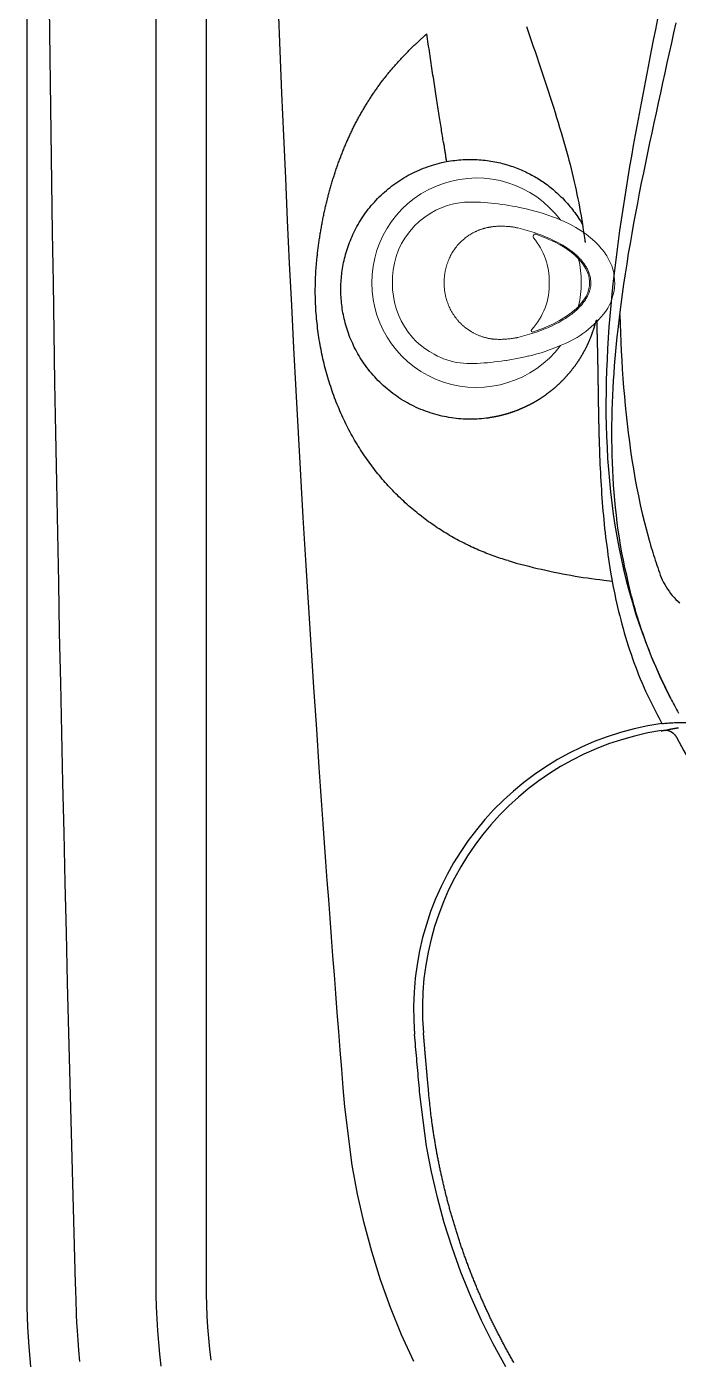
# Model space of a CAD drawing. Extents: x 403 to 503, y 484 to 637.
# Drawn here: x 403.02 to 412.74, y 511.57 to 531.45 of the extents above; entities that cross this region are included whole.
import ezdxf

# ---------------------------------------------------------------- set-up
doc = ezdxf.new("R2010")
doc.units = 0
doc.header["$MEASUREMENT"] = 0
doc.layers.add('1', color=4, linetype='Continuous')
doc.layers.add('SPA', color=2, linetype='Continuous')

# ---------------------------------------------------------------- blocks, each defined once
blk = doc.blocks.new('ONOFVALVE')
at = {"layer": '1', "linetype": 'Continuous', "lineweight": 15}
for p, q in [((0.847, 0.67), (0.848, 0.669)), ((0.848, 0.669), (0.849, 0.669)), ((0.85, 0.669), (0.85, 0.668)), ((0.886, 0.722), (0.96, 0.695)), ((1.648, 0.711), (1.657, 0.704)), ((0.821, -0.727), (0.82, -0.726))]:
    blk.add_line(p, q, dxfattribs=at)
at = {"layer": '1', "linetype": 'Continuous', "lineweight": 15, "flags": 128}
for points in [[(-0.574, 1.095), (-0.607, 1.08), (-0.69, 1.034), (-0.772, 0.98), (-0.85, 0.917), (-0.926, 0.846), (-0.997, 0.766), (-1.061, 0.679), (-1.117, 0.587), (-1.163, 0.49), (-1.199, 0.391), (-1.225, 0.291), (-1.243, 0.191), (-1.253, 0.092), (-1.255, -0.006), (-1.251, -0.104), (-1.24, -0.199), (-1.223, -0.293), (-1.198, -0.386), (-1.165, -0.478), (-1.125, -0.568), (-1.076, -0.655), (-1.019, -0.739), (-0.955, -0.817), (-0.898, -0.876), (-0.837, -0.931), (-0.771, -0.982), (-0.702, -1.028), (-0.633, -1.068), (-0.581, -1.094), (-0.534, -1.116), (-0.492, -1.133), (-0.457, -1.146), (-0.441, -1.151)], [(1.941, 0.402), (1.929, 0.421), (1.912, 0.444), (1.896, 0.466), (1.88, 0.488), (1.86, 0.512), (1.817, 0.561), (1.764, 0.614), (1.7, 0.671), (1.635, 0.722), (1.562, 0.772), (1.48, 0.823), (1.391, 0.872), (1.305, 0.913), (1.245, 0.94)], [(1.15, 0.614), (1.246, 0.564), (1.319, 0.52), (1.39, 0.471), (1.458, 0.417), (1.522, 0.356), (1.581, 0.287), (1.607, 0.248), (1.631, 0.208), (1.661, 0.14), (1.672, 0.103), (1.68, 0.065), (1.685, 0.028), (1.686, -0.01), (1.683, -0.049), (1.676, -0.088), (1.657, -0.15), (1.628, -0.211), (1.599, -0.257), (1.566, -0.302), (1.529, -0.344), (1.489, -0.384), (1.412, -0.45), (1.328, -0.51), (1.239, -0.565), (1.147, -0.614), (0.999, -0.679), (0.847, -0.735)], [(0.435, -1.16), (0.44, -1.159), (0.448, -1.158)]]:
    blk.add_lwpolyline(points, dxfattribs=at)
at = {"layer": '1', "linetype": 'Continuous', "lineweight": 15}
for centre, radius, start, end in [((0, 0), 1.562, 36.8713, 323.1599), ((-0.084, 0.049), 1.155, 88.0839, 115.1425), ((-0.157, -2.735), 3.94, 76.0483, 88.3783), ((0.115, -1.721), 2.891, 66.9899, 76.4226), ((0.875, 0.691), 0.0334, 147.8478, 220.5631), ((0.093, 0.027), 0.992, 358.4174, 40.2627), ((0.874, 0.705), 0.0194, 65.2267, 118.6098), ((0.212, -1.321), 2.15, 64.1414, 69.6542), ((1.321, -0.001), 0.739, 324.9333, 32.9976), ((0, 0), 1.562, 347.0407, 13.2076), ((0.093, -0.026), 0.992, 317.4084, 1.5262), ((0.72, 0.468), 1.502, 291.0808, 323.4555), ((0.839, -0.714), 0.0224, 137.1255, 213.1255), ((0.839, -0.714), 0.0223, 214.4017, 291.8799), ((0.126, 1.676), 2.845, 283.2156, 293.5072), ((-0.089, -0.066), 1.141, 252.0222, 272.2865), ((-0.192, 2.921), 4.129, 272.061, 283.5577)]:
    blk.add_arc(centre, radius, start, end, dxfattribs=at)
at = {"layer": '1', "color": 3, "linetype": 'Continuous', "lineweight": 15}
for points, knots in [([(-0.04, 0.75), (-0.034, 0.753), (-0.023, 0.758), (-0.007, 0.766), (0.009, 0.773), (0.025, 0.78), (0.041, 0.787), (0.057, 0.793), (0.073, 0.798), (0.089, 0.803), (0.104, 0.808), (0.119, 0.812), (0.134, 0.816), (0.149, 0.82), (0.164, 0.823), (0.178, 0.826), (0.192, 0.829), (0.206, 0.831), (0.22, 0.833), (0.233, 0.835), (0.242, 0.836), (0.247, 0.837)], [0, 0, 0, 0, 0.060838, 0.120748, 0.17973, 0.237787, 0.294924, 0.351144, 0.40645, 0.460847, 0.514335, 0.566918, 0.618598, 0.669377, 0.71926, 0.768251, 0.816356, 0.86358, 0.909927, 0.9554, 1, 1, 1, 1]), ([(0.27, 0.839), (0.266, 0.839), (0.259, 0.838), (0.251, 0.837), (0.247, 0.837)], [0, 0, 0, 0, 0.490801, 1, 1, 1, 1]), ([(0.27, 0.839), (0.277, 0.84), (0.292, 0.841), (0.314, 0.842), (0.336, 0.842), (0.358, 0.843), (0.373, 0.843), (0.381, 0.842)], [0, 0, 0, 0, 0.194882, 0.39232, 0.592299, 0.794848, 1, 1, 1, 1]), ([(0.463, 0.839), (0.469, 0.839), (0.482, 0.838), (0.501, 0.836), (0.52, 0.834), (0.539, 0.832), (0.558, 0.829), (0.576, 0.825), (0.595, 0.821), (0.607, 0.818), (0.614, 0.817)], [0, 0, 0, 0, 0.122937, 0.247237, 0.372919, 0.500004, 0.624342, 0.750003, 0.87394, 1, 1, 1, 1]), ([(0.614, 0.817), (0.66, 0.805), (0.754, 0.781), (0.892, 0.737), (1.028, 0.687), (1.16, 0.628), (1.272, 0.568), (1.364, 0.51), (1.437, 0.456), (1.506, 0.397), (1.562, 0.338), (1.605, 0.282), (1.638, 0.231), (1.662, 0.186), (1.672, 0.158), (1.676, 0.149)], [0, 0, 0, 0, 0.111488, 0.222994, 0.334595, 0.446268, 0.557853, 0.627601, 0.697347, 0.767073, 0.836865, 0.883532, 0.930205, 0.976788, 1, 1, 1, 1]), ([(-0.483, 0), (-0.483, 0.006), (-0.483, 0.019), (-0.483, 0.038), (-0.482, 0.058), (-0.48, 0.077), (-0.478, 0.097), (-0.476, 0.116), (-0.473, 0.136), (-0.47, 0.156), (-0.466, 0.175), (-0.462, 0.195), (-0.458, 0.215), (-0.452, 0.235), (-0.447, 0.254), (-0.441, 0.274), (-0.434, 0.293), (-0.427, 0.313), (-0.42, 0.332), (-0.404, 0.369), (-0.378, 0.423), (-0.336, 0.49), (-0.288, 0.554), (-0.243, 0.602), (-0.207, 0.636), (-0.181, 0.657), (-0.155, 0.678), (-0.127, 0.698), (-0.099, 0.717), (-0.07, 0.734), (-0.05, 0.745), (-0.04, 0.75)], [0, 0, 0, 0, 0.020788, 0.041709, 0.062735, 0.08387, 0.105115, 0.126475, 0.147951, 0.169547, 0.191267, 0.213112, 0.235088, 0.257189, 0.279403, 0.301724, 0.324155, 0.3467, 0.369355, 0.392115, 0.476794, 0.562988, 0.650693, 0.739765, 0.776435, 0.81327, 0.850281, 0.887463, 0.924808, 0.962319, 1, 1, 1, 1]), ([(1.676, 0.149), (1.677, 0.144), (1.685, 0.125), (1.694, 0.091), (1.702, 0.046), (1.704, 0.001), (1.703, -0.044), (1.697, -0.072), (1.695, -0.086)], [0, 0, 0, 0, 0.063696, 0.253932, 0.444182, 0.634555, 0.82495, 1, 1, 1, 1]), ([(-0.041, -0.752), (-0.046, -0.749), (-0.057, -0.743), (-0.073, -0.734), (-0.089, -0.725), (-0.104, -0.715), (-0.12, -0.705), (-0.135, -0.694), (-0.149, -0.684), (-0.164, -0.673), (-0.178, -0.661), (-0.192, -0.65), (-0.205, -0.638), (-0.219, -0.626), (-0.232, -0.613), (-0.244, -0.601), (-0.257, -0.588), (-0.269, -0.575), (-0.28, -0.561), (-0.306, -0.531), (-0.342, -0.482), (-0.383, -0.412), (-0.417, -0.341), (-0.439, -0.281), (-0.453, -0.234), (-0.461, -0.2), (-0.468, -0.167), (-0.474, -0.133), (-0.478, -0.1), (-0.481, -0.066), (-0.483, -0.033), (-0.483, -0.011), (-0.483, 0)], [0, 0, 0, 0, 0.0203118, 0.0405724, 0.0607804, 0.0809352, 0.101037, 0.1210859, 0.1410818, 0.1610232, 0.1809061, 0.2007284, 0.2204929, 0.2402023, 0.2598568, 0.2794559, 0.2989973, 0.3184776, 0.3378936, 0.3572418, 0.4472598, 0.5358195, 0.6224024, 0.7054486, 0.7434705, 0.7811546, 0.8184656, 0.8554169, 0.8920293, 0.9283226, 0.9643149, 1, 1, 1, 1]), ([(1.695, -0.086), (1.695, -0.087), (1.692, -0.103), (1.683, -0.133), (1.665, -0.181), (1.639, -0.23), (1.606, -0.281), (1.562, -0.336), (1.506, -0.394), (1.438, -0.454), (1.365, -0.507), (1.273, -0.566), (1.161, -0.627), (1.029, -0.686), (0.893, -0.737), (0.755, -0.781), (0.662, -0.804), (0.615, -0.816)], [0, 0, 0, 0, 0.002663, 0.035892, 0.069138, 0.113491, 0.157856, 0.202189, 0.268653, 0.335156, 0.401669, 0.46816, 0.574544, 0.681013, 0.78741, 0.893709, 1, 1, 1, 1]), ([(0.248, -0.841), (0.242, -0.84), (0.231, -0.839), (0.214, -0.837), (0.197, -0.834), (0.179, -0.831), (0.161, -0.827), (0.142, -0.822), (0.123, -0.817), (0.104, -0.812), (0.084, -0.805), (0.064, -0.798), (0.043, -0.791), (0.023, -0.782), (0.001, -0.773), (-0.02, -0.763), (-0.034, -0.756), (-0.041, -0.752)], [0, 0, 0, 0, 0.054458, 0.110633, 0.168532, 0.228159, 0.289523, 0.352633, 0.417497, 0.484121, 0.552507, 0.622655, 0.694569, 0.768255, 0.843718, 0.920966, 1, 1, 1, 1]), ([(0.248, -0.841), (0.251, -0.841), (0.259, -0.842), (0.266, -0.843), (0.269, -0.843)], [0, 0, 0, 0, 0.503294, 1, 1, 1, 1]), ([(0.416, -0.843), (0.408, -0.843), (0.393, -0.844), (0.369, -0.845), (0.345, -0.845), (0.32, -0.845), (0.295, -0.844), (0.278, -0.843), (0.269, -0.843)], [0, 0, 0, 0, 0.158233, 0.319793, 0.484716, 0.653041, 0.824805, 1, 1, 1, 1]), ([(0.615, -0.816), (0.61, -0.817), (0.599, -0.82), (0.583, -0.823), (0.567, -0.826), (0.545, -0.83), (0.517, -0.834), (0.495, -0.836), (0.485, -0.837)], [0, 0, 0, 0, 0.1259331, 0.2499924, 0.3755406, 0.5000028, 0.7522961, 1, 1, 1, 1])]:
    blk.add_open_spline(points, degree=3, knots=knots, dxfattribs=at)
for points in [[(0.463, 0.839), (0.436, 0.841), (0.408, 0.842), (0.381, 0.842)], [(0.416, -0.843), (0.439, -0.841), (0.462, -0.839), (0.485, -0.837)]]:
    blk.add_open_spline(points, degree=3, dxfattribs=at)
at = {"layer": '1', "linetype": 'Continuous', "lineweight": 15}
for points, knots in [([(0.865, 0.722), (0.855, 0.717), (0.851, 0.714), (0.849, 0.711), (0.847, 0.708)], [0, 0, 0, 0, 0.4792353, 1, 1, 1, 1]), ([(0.85, 0.668), (0.85, 0.668), (0.85, 0.668), (0.85, 0.668), (0.849, 0.668), (0.849, 0.668)], [0, 0, 0, 0, 0.562427, 0.865191, 1, 1, 1, 1])]:
    blk.add_open_spline(points, degree=3, knots=knots, dxfattribs=at)
blk.add_open_spline([(0.886, 0.722), (0.882, 0.723)], degree=1, dxfattribs=at)
blk = doc.blocks.new('L548')
at = {"layer": '1', "color": 3, "linetype": 'Continuous'}
for points in [[(-7.212, 7.438), (-7.211, 7.438, -0.007413), (-7.211, 7.439, -0.007653), (-7.21, 7.44, -0.007623), (-7.209, 7.44, -0.007283), (-7.208, 7.441, -0.007049), (-7.207, 7.441, -0.006837), (-7.207, 7.442, -0.006638), (-7.206, 7.443, -0.006382), (-7.205, 7.443, -0.006166), (-7.204, 7.443, -0.005917), (-7.203, 7.444, -0.005704), (-7.202, 7.444, -0.005454), (-7.201, 7.445, -0.005242), (-7.201, 7.445, -0.004997), (-7.2, 7.445, -0.00479), (-7.199, 7.446, -0.004551), (-7.198, 7.446, -0.00435), (-7.197, 7.446, -0.004118), (-7.196, 7.447, -0.003923), (-7.195, 7.447, -0.003696), (-7.194, 7.447, -0.003506), (-7.193, 7.447, -0.003284), (-7.193, 7.448, -0.003098), (-7.192, 7.448, -0.002879), (-7.191, 7.448, -0.002694), (-7.19, 7.448, -0.002475), (-7.189, 7.448, -0.002289), (-7.188, 7.449, -0.002067), (-7.188, 7.449, -0.001875), (-7.187, 7.449, -0.001645), (-7.186, 7.449, -0.001442), (-7.185, 7.449, -0.001194), (-7.184, 7.449, -0.000976), (-7.184, 7.449, -0.000721), (-7.183, 7.45, -0.000457), (-7.182, 7.45, -0.000092), (-7.181, 7.45, -0.000196), (-7.181, 7.45, -0.000803), (-7.18, 7.45, -0.00137), (-7.179, 7.45, -0.002093), (-7.179, 7.45, -0.002713), (-7.178, 7.45, -0.003385), (-7.177, 7.45, -0.004003), (-7.176, 7.451, -0.004749), (-7.176, 7.451, -0.00539), (-7.175, 7.451, -0.006099), (-7.174, 7.451, -0.006922), (-7.173, 7.451, -0.008034), (-7.173, 7.451, -0.008498), (-7.172, 7.451, -0.008532), (-7.171, 7.45, -0.010687), (-7.17, 7.45, -0.014682), (-7.17, 7.45, -0.011347), (-7.169, 7.45, -0.002434), (-7.168, 7.45, -0.018949), (-7.168, 7.45, -0.036774), (-7.167, 7.449, -0.017904), (-7.165, 7.448, -0.00912)], [(-7.165, 7.448), (-7.16, 7.449, -0.001086), (-7.155, 7.451, -0.001095), (-7.15, 7.452, -0.001086), (-7.145, 7.453, -0.001057), (-7.14, 7.454, -0.001035), (-7.135, 7.456, -0.001016), (-7.13, 7.457, -0.000997), (-7.125, 7.458, -0.000975), (-7.12, 7.459, -0.000955), (-7.115, 7.46, -0.000934), (-7.11, 7.461, -0.000915), (-7.105, 7.463, -0.000893), (-7.1, 7.464, -0.000874), (-7.095, 7.465, -0.000852), (-7.09, 7.466, -0.000832), (-7.084, 7.467, -0.000811), (-7.079, 7.468, -0.000791), (-7.074, 7.469, -0.00077), (-7.069, 7.47, -0.00075), (-7.064, 7.471, -0.000729), (-7.059, 7.472, -0.00071), (-7.054, 7.473, -0.000688), (-7.049, 7.474, -0.000669), (-7.044, 7.474, -0.000648), (-7.038, 7.475, -0.000628), (-7.033, 7.476, -0.000603), (-7.028, 7.477, -0.000588), (-7.023, 7.478, -0.000576), (-7.018, 7.479, -0.000543), (-7.013, 7.48, -0.000494), (-7.008, 7.48, -0.000517), (-7.002, 7.481, -0.000574), (-6.997, 7.482, -0.000434), (-6.992, 7.483, -0.000182), (-6.987, 7.484, -0.000548), (-6.982, 7.484, -0.000855), (-6.973, 7.486, -0.000412), (-6.961, 7.488, -0.000223)], [(-7.165, 7.448), (-7.164, 7.449, -0.006866), (-7.162, 7.449, -0.006821), (-7.161, 7.45, -0.006728), (-7.159, 7.45, -0.006596), (-7.157, 7.45, -0.006472), (-7.156, 7.451, -0.006353), (-7.154, 7.451, -0.00623), (-7.152, 7.451, -0.006104), (-7.151, 7.451, -0.005977), (-7.149, 7.452, -0.005851), (-7.147, 7.452, -0.005725), (-7.145, 7.452, -0.0056), (-7.144, 7.452, -0.005475), (-7.142, 7.452, -0.005353), (-7.14, 7.452, -0.005231), (-7.138, 7.452, -0.005113), (-7.136, 7.452, -0.004995), (-7.134, 7.452, -0.004882), (-7.133, 7.451, -0.004769), (-7.131, 7.451, -0.004661), (-7.129, 7.451, -0.004554), (-7.127, 7.451, -0.004451), (-7.125, 7.45, -0.00435), (-7.123, 7.45, -0.004253), (-7.121, 7.449, -0.004157), (-7.119, 7.449, -0.004066), (-7.117, 7.449, -0.003976), (-7.115, 7.448, -0.003891), (-7.113, 7.448, -0.003807), (-7.111, 7.447, -0.003729), (-7.109, 7.446, -0.003649), (-7.107, 7.446, -0.003574), (-7.105, 7.445, -0.003503), (-7.103, 7.444, -0.003436), (-7.101, 7.443, -0.003363), (-7.099, 7.443, -0.003313), (-7.097, 7.442, -0.003283), (-7.094, 7.441, -0.003265), (-7.092, 7.44, -0.003247), (-7.09, 7.439, -0.003221), (-7.088, 7.438, -0.003197), (-7.086, 7.437, -0.003177), (-7.084, 7.436, -0.003156), (-7.082, 7.435, -0.003136), (-7.08, 7.434, -0.003115), (-7.078, 7.433, -0.003096), (-7.076, 7.432, -0.003076), (-7.074, 7.431, -0.003058), (-7.072, 7.43, -0.003039), (-7.07, 7.428, -0.003022), (-7.068, 7.427, -0.003004), (-7.066, 7.426, -0.002989), (-7.064, 7.425, -0.002971), (-7.062, 7.423, -0.002955), (-7.06, 7.422, -0.002937), (-7.058, 7.421, -0.002914), (-7.056, 7.419, -0.002891), (-7.054, 7.418, -0.002871), (-7.052, 7.416, -0.00285), (-7.05, 7.415, -0.00283), (-7.049, 7.413, -0.00281), (-7.047, 7.412, -0.002791), (-7.045, 7.41, -0.002773), (-7.043, 7.409, -0.002754), (-7.041, 7.407, -0.002737), (-7.039, 7.405, -0.002719), (-7.037, 7.404, -0.002703), (-7.036, 7.402, -0.002687), (-7.034, 7.4, -0.002671), (-7.032, 7.399, -0.002656), (-7.03, 7.397, -0.002641), (-7.029, 7.395, -0.002627), (-7.027, 7.393, -0.002613), (-7.025, 7.391, -0.002599), (-7.023, 7.39, -0.002586), (-7.022, 7.388, -0.002574), (-7.02, 7.386, -0.002562), (-7.018, 7.384, -0.002552), (-7.017, 7.382, -0.002536), (-7.015, 7.38, -0.002518), (-7.014, 7.378, -0.002502), (-7.012, 7.376, -0.002481), (-7.01, 7.374, -0.002465), (-7.009, 7.372, -0.002451), (-7.007, 7.37, -0.00243), (-7.006, 7.368, -0.002399), (-7.004, 7.366, -0.002403), (-7.003, 7.364, -0.002435), (-7.001, 7.362, -0.002353), (-7, 7.36, -0.002187), (-6.999, 7.358, -0.002395), (-6.997, 7.355, -0.002831), (-6.996, 7.353, -0.002144), (-6.994, 7.351, -0.00075), (-6.993, 7.349, -0.00299), (-6.992, 7.347, -0.005098), (-6.989, 7.343, -0.002485), (-6.987, 7.338, -0.001317)], [(-10.685, 2.043), (-10.687, 2.065, -0.000018), (-10.689, 2.088, -0.000018), (-10.691, 2.11, -0.000018), (-10.693, 2.132, -0.000018), (-10.695, 2.154, -0.000018), (-10.697, 2.177, -0.000018), (-10.699, 2.199, -0.000018), (-10.701, 2.221, -0.000018), (-10.703, 2.244, -0.000018), (-10.705, 2.266, -0.000018), (-10.707, 2.288, -0.000018), (-10.709, 2.31, -0.000018), (-10.711, 2.333, -0.000018), (-10.713, 2.355, -0.000018), (-10.715, 2.377, -0.000018), (-10.717, 2.4, -0.000018), (-10.719, 2.422, -0.000018), (-10.721, 2.444, -0.000018), (-10.723, 2.467, -0.000018), (-10.725, 2.489, -0.000018), (-10.727, 2.511, -0.000018), (-10.729, 2.533, -0.000018), (-10.731, 2.556, -0.000018), (-10.733, 2.578, -0.000018), (-10.735, 2.6, -0.000018), (-10.737, 2.623, -0.000017), (-10.739, 2.645, -0.000018), (-10.741, 2.667, -0.000018), (-10.743, 2.69, -0.000017), (-10.744, 2.712, -0.000016), (-10.746, 2.734, -0.000018), (-10.748, 2.756, -0.000021), (-10.75, 2.779, -0.000016), (-10.752, 2.801, -0.000006), (-10.754, 2.82, -0.000023), (-10.756, 2.846, -0.000039), (-10.759, 2.884, -0.000019), (-10.764, 2.935, -0.00001)], [(-9.414, -1.985, -0.001731), (-9.448, -1.926, -0.001728), (-9.481, -1.867, -0.001725), (-9.514, -1.808, -0.001722), (-9.546, -1.749, -0.00172), (-9.578, -1.689, -0.001719), (-9.609, -1.629, -0.001717), (-9.64, -1.569, -0.001716), (-9.671, -1.509, -0.001714), (-9.701, -1.449, -0.001713), (-9.731, -1.388, -0.001712), (-9.76, -1.327, -0.00171), (-9.789, -1.266, -0.00171), (-9.818, -1.205, -0.001709), (-9.846, -1.143, -0.001708), (-9.873, -1.082, -0.001707), (-9.901, -1.02, -0.001706), (-9.927, -0.958, -0.001705), (-9.954, -0.896, -0.001704), (-9.98, -0.833, -0.001703), (-10.005, -0.771, -0.001702), (-10.03, -0.708, -0.001701), (-10.055, -0.645, -0.001701), (-10.079, -0.582, -0.0017), (-10.103, -0.519, -0.001699), (-10.127, -0.455, -0.001699), (-10.15, -0.392, -0.001699), (-10.172, -0.328, -0.001698), (-10.194, -0.264, -0.001698), (-10.216, -0.2, -0.001698), (-10.237, -0.136, -0.001698), (-10.258, -0.072, -0.001698), (-10.278, -0.008, -0.001698), (-10.298, 0.057, -0.001699), (-10.317, 0.122, -0.001699), (-10.336, 0.187, -0.001699), (-10.355, 0.251, -0.0017), (-10.373, 0.317, -0.0017), (-10.391, 0.382, -0.001701), (-10.408, 0.447, -0.001702), (-10.425, 0.513, -0.001702), (-10.441, 0.578, -0.001702), (-10.457, 0.644, -0.001703), (-10.472, 0.71, -0.001703), (-10.487, 0.775, -0.001704), (-10.502, 0.841, -0.001703), (-10.516, 0.907, -0.001705), (-10.53, 0.974, -0.001709), (-10.543, 1.04, -0.001706), (-10.556, 1.106, -0.001696), (-10.568, 1.173, -0.001712), (-10.58, 1.239, -0.001748), (-10.591, 1.306, -0.0017), (-10.602, 1.373, -0.001588), (-10.612, 1.439, -0.001754), (-10.622, 1.506, -0.002094), (-10.632, 1.575, -0.00159), (-10.641, 1.64, -0.000543), (-10.649, 1.699, -0.002248), (-10.658, 1.774, -0.003876), (-10.67, 1.89, -0.001896), (-10.685, 2.043, -0.001004)]]:
    blk.add_lwpolyline(points, format="xyb", dxfattribs=at)
for centre, radius, start, end in [((-6.584, 3.297), 4.196, 98.6348, 184.9474), ((11.908, 17.693), 21.547, 208.7255, 245.9669)]:
    blk.add_arc(centre, radius, start, end, dxfattribs=at)
blk = doc.blocks.new('2010GRANDEE')
at = {"layer": 'SPA', "color": 3, "linetype": 'Continuous'}
blk.add_line((1.926, 79.054), (1.926, 12.057), dxfattribs=at)
at = {"layer": 'SPA', "color": 4}
blk.add_lwpolyline([(12, 0), (88.112, 0, 0.414214), (100.112, 12), (100.112, 79.111, 0.414214), (88.112, 91.111), (12, 91.111, 0.414214), (0, 79.111), (0, 12, 0.414214)], format="xyb", close=True, dxfattribs=at)
at = {"layer": 'SPA', "color": 3, "linetype": 'Continuous'}
for points in [[(2.676, 32.155), (2.676, 29.922), (2.676, 27.689), (2.676, 25.455), (2.676, 23.222), (2.676, 20.989), (2.676, 18.755), (2.676, 16.522), (2.676, 12.055)], [(0.73, 12.06), (0.709, 12.806), (0.688, 13.552), (0.668, 14.298), (0.648, 15.044), (0.629, 15.79), (0.61, 16.537), (0.592, 17.283), (0.574, 18.029), (0.557, 18.775), (0.54, 19.521), (0.524, 20.267), (0.508, 21.014), (0.492, 21.76), (0.478, 22.506), (0.463, 23.252), (0.449, 23.998), (0.436, 24.745), (0.422, 25.491), (0.41, 26.237), (0.398, 26.984), (0.386, 27.73), (0.375, 28.476), (0.364, 29.223), (0.354, 29.969), (0.344, 30.715), (0.335, 31.462)], [(7.453, 30.804), (7.478, 30.729), (7.503, 30.654), (7.529, 30.579), (7.554, 30.504), (7.58, 30.429), (7.605, 30.354), (7.63, 30.278), (7.656, 30.203), (7.681, 30.128), (7.706, 30.053), (7.731, 29.977), (7.756, 29.902), (7.781, 29.826), (7.805, 29.75), (7.83, 29.674), (7.854, 29.598), (7.878, 29.521), (7.902, 29.445), (7.925, 29.369), (7.947, 29.295), (7.969, 29.222), (7.99, 29.15), (8.01, 29.08), (8.03, 29.011), (8.049, 28.942), (8.067, 28.875), (8.085, 28.809), (8.102, 28.743), (8.118, 28.678), (8.134, 28.614), (8.149, 28.551), (8.164, 28.488), (8.178, 28.424), (8.192, 28.361), (8.205, 28.298), (8.218, 28.234), (8.231, 28.171), (8.243, 28.107), (8.255, 28.043), (8.266, 27.979), (8.286, 27.85)], [(9.405, 30.915), (9.374, 30.757), (9.343, 30.6), (9.312, 30.443), (9.281, 30.286), (9.251, 30.128), (9.221, 29.971), (9.19, 29.814), (9.161, 29.657), (9.131, 29.5), (9.102, 29.342), (9.073, 29.185), (9.045, 29.028), (9.017, 28.87), (8.99, 28.712), (8.963, 28.554), (8.937, 28.396), (8.912, 28.238), (8.888, 28.08), (8.864, 27.921), (8.841, 27.762), (8.819, 27.603), (8.798, 27.444), (8.778, 27.284), (8.759, 27.124), (8.741, 26.964), (8.725, 26.804), (8.709, 26.643), (8.695, 26.482), (8.682, 26.321), (8.671, 26.159), (8.661, 25.997), (8.653, 25.835), (8.646, 25.672), (8.642, 25.509), (8.639, 25.346), (8.637, 25.182), (8.638, 25.018), (8.641, 24.854), (8.646, 24.689), (8.653, 24.524), (8.662, 24.359), (8.674, 24.194), (8.688, 24.028), (8.705, 23.863), (8.725, 23.697), (8.747, 23.531), (8.771, 23.366), (8.799, 23.2), (8.83, 23.035), (8.864, 22.87), (8.901, 22.705), (8.941, 22.54), (8.984, 22.376), (9.031, 22.212), (9.08, 22.049), (9.134, 21.887), (9.19, 21.726), (9.25, 21.566), (9.314, 21.407), (9.381, 21.249), (9.451, 21.092), (9.601, 20.784)], [(8.844, 26.503), (8.863, 26.656), (8.884, 26.808), (8.905, 26.96), (8.928, 27.112), (8.952, 27.264), (8.976, 27.415), (9.002, 27.567), (9.028, 27.717), (9.055, 27.868), (9.082, 28.019), (9.111, 28.169), (9.14, 28.319), (9.169, 28.469), (9.2, 28.618), (9.23, 28.768), (9.261, 28.917), (9.292, 29.067), (9.324, 29.216), (9.356, 29.365), (9.389, 29.514), (9.421, 29.663), (9.454, 29.812), (9.486, 29.961), (9.519, 30.11), (9.552, 30.259), (9.585, 30.409), (9.618, 30.558), (9.651, 30.707), (9.683, 30.857)], [(4.304, 26.883), (4.304, 26.902), (4.305, 26.921), (4.305, 26.94), (4.305, 26.959), (4.306, 26.978), (4.306, 26.997), (4.307, 27.016), (4.307, 27.035), (4.308, 27.054), (4.309, 27.073), (4.31, 27.092), (4.311, 27.111), (4.312, 27.13), (4.313, 27.148), (4.314, 27.167), (4.316, 27.186), (4.317, 27.205), (4.318, 27.224), (4.32, 27.243), (4.321, 27.262), (4.323, 27.281), (4.325, 27.3), (4.327, 27.319), (4.328, 27.338), (4.33, 27.357), (4.332, 27.376), (4.334, 27.394), (4.336, 27.413), (4.338, 27.432), (4.341, 27.451), (4.343, 27.47), (4.345, 27.489), (4.348, 27.507), (4.35, 27.526), (4.353, 27.545), (4.355, 27.564), (4.358, 27.582), (4.36, 27.601), (4.363, 27.62), (4.366, 27.639), (4.369, 27.657), (4.372, 27.676), (4.375, 27.694), (4.378, 27.713), (4.381, 27.732), (4.384, 27.75), (4.387, 27.769), (4.39, 27.787), (4.394, 27.806), (4.397, 27.824), (4.4, 27.843), (4.404, 27.861), (4.407, 27.88), (4.411, 27.898), (4.414, 27.917), (4.418, 27.935), (4.422, 27.953), (4.426, 27.972), (4.429, 27.99), (4.433, 28.008), (4.437, 28.026), (4.441, 28.045), (4.445, 28.063), (4.449, 28.081), (4.453, 28.099), (4.458, 28.117), (4.462, 28.135), (4.466, 28.153), (4.47, 28.171), (4.475, 28.189), (4.479, 28.207), (4.484, 28.225), (4.488, 28.243), (4.493, 28.261), (4.497, 28.279), (4.502, 28.296), (4.507, 28.314), (4.512, 28.332), (4.516, 28.35), (4.521, 28.367), (4.526, 28.385), (4.531, 28.402), (4.536, 28.42), (4.541, 28.437), (4.546, 28.455), (4.551, 28.472), (4.557, 28.49), (4.562, 28.507), (4.567, 28.524), (4.572, 28.541), (4.578, 28.559), (4.583, 28.576), (4.589, 28.593), (4.594, 28.61), (4.6, 28.627), (4.605, 28.644), (4.611, 28.661), (4.617, 28.678), (4.623, 28.695), (4.628, 28.712), (4.634, 28.729), (4.64, 28.745), (4.646, 28.762), (4.652, 28.779), (4.658, 28.795), (4.664, 28.812), (4.67, 28.828), (4.677, 28.845), (4.683, 28.861), (4.689, 28.878), (4.695, 28.894), (4.702, 28.91), (4.708, 28.926), (4.715, 28.943), (4.721, 28.959), (4.728, 28.975), (4.734, 28.991), (4.741, 29.007), (4.748, 29.023), (4.754, 29.039), (4.761, 29.054), (4.768, 29.07), (4.775, 29.086), (4.782, 29.102), (4.789, 29.117), (4.796, 29.133), (4.803, 29.148), (4.81, 29.164), (4.817, 29.179), (4.824, 29.195), (4.831, 29.21), (4.838, 29.225), (4.846, 29.241), (4.853, 29.256), (4.86, 29.271), (4.868, 29.286), (4.875, 29.301), (4.883, 29.316), (4.89, 29.331), (4.898, 29.346), (4.905, 29.36), (4.913, 29.375), (4.921, 29.39), (4.929, 29.405), (4.936, 29.419), (4.944, 29.434), (4.952, 29.448), (4.96, 29.463), (4.968, 29.477), (4.976, 29.491), (4.984, 29.506), (4.992, 29.52), (5, 29.534), (5.008, 29.548), (5.016, 29.562), (5.025, 29.576), (5.033, 29.59), (5.041, 29.604), (5.05, 29.618), (5.058, 29.631), (5.066, 29.645), (5.075, 29.659), (5.083, 29.673), (5.092, 29.686), (5.1, 29.7), (5.109, 29.713), (5.118, 29.726), (5.126, 29.74), (5.135, 29.753), (5.144, 29.766), (5.152, 29.78), (5.161, 29.793), (5.17, 29.806), (5.179, 29.819), (5.188, 29.832), (5.197, 29.845), (5.206, 29.857), (5.215, 29.87), (5.224, 29.883), (5.233, 29.896), (5.242, 29.908), (5.251, 29.921), (5.26, 29.933), (5.269, 29.946), (5.278, 29.958), (5.288, 29.971), (5.297, 29.983), (5.306, 29.995), (5.316, 30.008), (5.325, 30.02), (5.334, 30.032), (5.344, 30.044), (5.353, 30.056), (5.363, 30.068), (5.372, 30.08), (5.382, 30.091), (5.391, 30.103), (5.401, 30.115), (5.41, 30.127), (5.42, 30.138), (5.429, 30.15), (5.439, 30.161), (5.449, 30.173), (5.458, 30.184), (5.468, 30.196), (5.478, 30.207), (5.488, 30.218), (5.498, 30.229), (5.507, 30.24), (5.517, 30.252), (5.527, 30.263), (5.537, 30.274), (5.547, 30.285), (5.557, 30.295), (5.567, 30.306), (5.577, 30.317), (5.587, 30.328), (5.597, 30.339), (5.607, 30.349), (5.617, 30.36), (5.627, 30.37), (5.637, 30.381), (5.647, 30.391), (5.657, 30.402), (5.667, 30.412), (5.678, 30.422), (5.688, 30.432), (5.698, 30.443), (5.708, 30.453), (5.718, 30.463), (5.729, 30.473), (5.739, 30.483), (5.749, 30.493), (5.76, 30.503), (5.77, 30.513), (5.78, 30.522), (5.791, 30.532), (5.801, 30.542), (5.811, 30.551), (5.821, 30.561), (5.831, 30.571), (5.841, 30.58), (5.851, 30.59), (5.861, 30.599), (5.871, 30.608), (5.882, 30.618), (5.892, 30.627), (5.902, 30.636), (5.913, 30.646), (5.923, 30.655), (5.933, 30.664), (5.944, 30.673), (5.965, 30.691)], [(6.215, 29.071), (6.211, 29.095), (6.207, 29.119), (6.204, 29.144), (6.2, 29.169), (6.196, 29.195), (6.191, 29.221), (6.187, 29.248), (6.183, 29.275), (6.179, 29.303), (6.174, 29.331), (6.17, 29.359), (6.165, 29.388), (6.16, 29.417), (6.156, 29.447), (6.151, 29.477), (6.146, 29.508), (6.141, 29.539), (6.136, 29.57), (6.131, 29.602), (6.126, 29.634), (6.121, 29.667), (6.116, 29.699), (6.111, 29.732), (6.106, 29.766), (6.101, 29.799), (6.095, 29.833), (6.09, 29.867), (6.085, 29.901), (6.08, 29.936), (6.074, 29.971), (6.069, 30.005), (6.064, 30.04), (6.058, 30.076), (6.053, 30.111), (6.048, 30.147), (6.042, 30.182), (6.037, 30.218), (6.031, 30.254), (6.026, 30.29), (6.02, 30.326), (6.015, 30.362), (6.01, 30.399), (6.004, 30.435), (5.999, 30.472), (5.993, 30.508), (5.987, 30.545), (5.982, 30.581), (5.976, 30.618), (5.965, 30.691)], [(6.215, 29.071), (6.217, 29.058), (6.219, 29.045), (6.221, 29.031), (6.223, 29.018), (6.225, 29.004), (6.227, 28.99), (6.23, 28.976), (6.232, 28.961), (6.234, 28.947), (6.236, 28.933), (6.238, 28.918), (6.241, 28.903), (6.243, 28.889), (6.245, 28.874), (6.247, 28.859), (6.25, 28.845), (6.252, 28.83), (6.254, 28.816), (6.259, 28.787)], [(4.684, 26.882), (4.685, 26.91), (4.685, 26.937), (4.686, 26.965), (4.688, 26.993), (4.689, 27.021), (4.692, 27.049), (4.694, 27.078), (4.697, 27.106), (4.701, 27.135), (4.705, 27.164), (4.709, 27.193), (4.714, 27.222), (4.72, 27.252), (4.726, 27.281), (4.732, 27.311), (4.739, 27.341), (4.747, 27.37), (4.755, 27.4), (4.763, 27.43), (4.772, 27.46), (4.782, 27.49), (4.792, 27.52), (4.803, 27.55), (4.814, 27.58), (4.826, 27.611), (4.838, 27.641), (4.851, 27.671), (4.865, 27.7), (4.879, 27.73), (4.894, 27.76), (4.909, 27.79), (4.925, 27.819), (4.941, 27.849), (4.959, 27.878), (4.976, 27.907), (4.994, 27.936), (5.013, 27.964), (5.033, 27.993), (5.053, 28.021), (5.073, 28.049), (5.094, 28.076), (5.116, 28.104), (5.139, 28.131), (5.161, 28.158), (5.185, 28.184), (5.209, 28.21), (5.233, 28.236), (5.258, 28.261), (5.284, 28.286), (5.31, 28.31), (5.336, 28.334), (5.363, 28.358), (5.391, 28.381), (5.419, 28.403), (5.447, 28.425), (5.476, 28.447), (5.505, 28.468), (5.535, 28.488), (5.565, 28.508), (5.595, 28.528), (5.626, 28.547), (5.658, 28.565), (5.689, 28.583), (5.721, 28.6), (5.753, 28.616), (5.785, 28.632), (5.818, 28.647), (5.851, 28.662), (5.884, 28.676), (5.917, 28.689), (5.951, 28.702), (5.985, 28.714), (6.019, 28.725), (6.053, 28.736), (6.087, 28.746), (6.121, 28.755), (6.155, 28.764), (6.19, 28.772), (6.259, 28.787)], [(6.259, 28.787), (6.29, 28.792), (6.321, 28.797), (6.352, 28.802), (6.383, 28.806), (6.414, 28.809), (6.445, 28.812), (6.476, 28.815), (6.506, 28.817), (6.537, 28.818), (6.568, 28.819), (6.598, 28.82), (6.629, 28.82), (6.659, 28.819), (6.689, 28.818), (6.719, 28.817), (6.749, 28.815), (6.778, 28.813), (6.808, 28.81), (6.837, 28.807), (6.866, 28.803), (6.895, 28.799), (6.923, 28.795), (6.952, 28.79), (6.98, 28.785), (7.008, 28.779), (7.035, 28.773), (7.063, 28.767), (7.09, 28.76), (7.117, 28.753), (7.144, 28.746), (7.17, 28.738), (7.196, 28.73), (7.222, 28.721), (7.247, 28.713), (7.273, 28.704), (7.298, 28.694), (7.322, 28.685), (7.347, 28.675), (7.371, 28.665), (7.395, 28.655), (7.418, 28.644), (7.441, 28.633), (7.464, 28.622), (7.487, 28.611), (7.509, 28.599), (7.531, 28.587), (7.553, 28.575), (7.574, 28.563), (7.595, 28.551), (7.617, 28.538), (7.638, 28.525), (7.659, 28.512), (7.68, 28.498), (7.701, 28.484), (7.722, 28.469), (7.743, 28.454), (7.764, 28.439), (7.784, 28.423), (7.805, 28.407), (7.826, 28.391), (7.846, 28.374), (7.867, 28.357), (7.887, 28.339), (7.907, 28.321), (7.927, 28.302), (7.947, 28.284), (7.967, 28.264), (7.987, 28.245), (8.006, 28.225), (8.026, 28.204), (8.045, 28.183), (8.064, 28.162), (8.082, 28.14), (8.101, 28.118), (8.119, 28.096), (8.137, 28.073), (8.155, 28.05), (8.172, 28.026), (8.19, 28.002), (8.206, 27.978), (8.223, 27.953), (8.239, 27.928), (8.256, 27.902), (8.286, 27.85)], [(7.177, 22.835), (7.149, 22.843), (7.121, 22.851), (7.094, 22.86), (7.066, 22.869), (7.039, 22.878), (7.011, 22.887), (6.984, 22.897), (6.957, 22.907), (6.929, 22.917), (6.902, 22.927), (6.874, 22.938), (6.847, 22.949), (6.82, 22.96), (6.792, 22.971), (6.765, 22.982), (6.738, 22.994), (6.71, 23.006), (6.683, 23.018), (6.656, 23.03), (6.629, 23.043), (6.602, 23.056), (6.575, 23.069), (6.548, 23.082), (6.521, 23.096), (6.494, 23.109), (6.467, 23.123), (6.44, 23.138), (6.413, 23.152), (6.386, 23.167), (6.36, 23.182), (6.333, 23.197), (6.307, 23.212), (6.28, 23.228), (6.254, 23.244), (6.227, 23.26), (6.201, 23.277), (6.175, 23.293), (6.149, 23.31), (6.123, 23.327), (6.097, 23.345), (6.071, 23.362), (6.045, 23.38), (6.019, 23.398), (5.993, 23.416), (5.968, 23.435), (5.942, 23.454), (5.917, 23.473), (5.892, 23.492), (5.867, 23.512), (5.842, 23.531), (5.817, 23.551), (5.792, 23.572), (5.767, 23.592), (5.743, 23.613), (5.718, 23.634), (5.694, 23.655), (5.67, 23.676), (5.646, 23.698), (5.622, 23.72), (5.598, 23.742), (5.574, 23.765), (5.551, 23.787), (5.527, 23.81), (5.504, 23.833), (5.481, 23.857), (5.458, 23.88), (5.435, 23.904), (5.413, 23.928), (5.39, 23.953), (5.368, 23.977), (5.346, 24.002), (5.324, 24.027), (5.302, 24.052), (5.281, 24.078), (5.259, 24.104), (5.238, 24.129), (5.217, 24.156), (5.196, 24.182), (5.176, 24.209), (5.155, 24.235), (5.135, 24.262), (5.115, 24.29), (5.095, 24.317), (5.075, 24.345), (5.056, 24.373), (5.037, 24.401), (5.017, 24.429), (4.999, 24.458), (4.98, 24.487), (4.962, 24.516), (4.944, 24.545), (4.926, 24.574), (4.908, 24.604), (4.89, 24.633), (4.873, 24.663), (4.856, 24.693), (4.839, 24.724), (4.823, 24.754), (4.806, 24.785), (4.79, 24.816), (4.775, 24.847), (4.759, 24.878), (4.744, 24.909), (4.729, 24.941), (4.714, 24.972), (4.699, 25.004), (4.685, 25.036), (4.671, 25.068), (4.657, 25.101), (4.643, 25.133), (4.63, 25.166), (4.617, 25.199), (4.604, 25.231), (4.591, 25.265), (4.579, 25.298), (4.567, 25.331), (4.555, 25.364), (4.544, 25.398), (4.533, 25.432), (4.522, 25.466), (4.511, 25.5), (4.5, 25.534), (4.49, 25.568), (4.48, 25.602), (4.471, 25.636), (4.461, 25.671), (4.452, 25.705), (4.443, 25.74), (4.435, 25.775), (4.426, 25.81), (4.418, 25.845), (4.41, 25.88), (4.403, 25.915), (4.396, 25.95), (4.389, 25.985), (4.382, 26.021), (4.376, 26.056), (4.369, 26.091), (4.363, 26.127), (4.358, 26.163), (4.353, 26.198), (4.347, 26.234), (4.343, 26.27), (4.338, 26.305), (4.334, 26.341), (4.33, 26.377), (4.326, 26.413), (4.323, 26.449), (4.32, 26.485), (4.317, 26.521), (4.314, 26.557), (4.312, 26.593), (4.31, 26.629), (4.308, 26.666), (4.307, 26.702), (4.306, 26.738), (4.305, 26.774), (4.304, 26.81), (4.304, 26.883)], [(6.849, 24.959), (6.816, 24.955), (6.783, 24.952), (6.749, 24.95), (6.715, 24.947), (6.681, 24.946), (6.646, 24.945), (6.612, 24.945), (6.577, 24.945), (6.543, 24.946), (6.508, 24.948), (6.473, 24.95), (6.437, 24.953), (6.402, 24.957), (6.367, 24.961), (6.332, 24.966), (6.296, 24.971), (6.261, 24.978), (6.225, 24.985), (6.19, 24.992), (6.155, 25.001), (6.119, 25.01), (6.084, 25.019), (6.049, 25.03), (6.014, 25.041), (5.98, 25.053), (5.945, 25.065), (5.911, 25.078), (5.876, 25.092), (5.842, 25.107), (5.809, 25.122), (5.775, 25.138), (5.742, 25.154), (5.709, 25.171), (5.677, 25.189), (5.645, 25.207), (5.613, 25.226), (5.581, 25.246), (5.55, 25.266), (5.519, 25.287), (5.489, 25.308), (5.459, 25.33), (5.43, 25.353), (5.401, 25.376), (5.373, 25.399), (5.345, 25.423), (5.317, 25.447), (5.291, 25.472), (5.264, 25.498), (5.238, 25.524), (5.213, 25.55), (5.189, 25.577), (5.164, 25.604), (5.141, 25.631), (5.118, 25.659), (5.096, 25.687), (5.074, 25.715), (5.053, 25.744), (5.032, 25.773), (5.012, 25.802), (4.993, 25.831), (4.974, 25.861), (4.956, 25.891), (4.939, 25.921), (4.922, 25.951), (4.906, 25.981), (4.89, 26.012), (4.875, 26.042), (4.861, 26.073), (4.847, 26.104), (4.834, 26.134), (4.821, 26.165), (4.81, 26.196), (4.798, 26.227), (4.787, 26.258), (4.777, 26.289), (4.768, 26.319), (4.759, 26.35), (4.75, 26.381), (4.742, 26.411), (4.735, 26.442), (4.728, 26.472), (4.722, 26.503), (4.716, 26.533), (4.711, 26.563), (4.706, 26.593), (4.702, 26.623), (4.698, 26.652), (4.695, 26.682), (4.692, 26.711), (4.69, 26.74), (4.688, 26.769), (4.686, 26.798), (4.685, 26.826), (4.684, 26.882)], [(8.95, 22.619), (8.921, 22.729), (8.897, 22.84), (8.875, 22.952), (8.856, 23.064), (8.838, 23.177), (8.821, 23.289), (8.806, 23.401), (8.793, 23.513), (8.78, 23.626), (8.769, 23.738), (8.76, 23.85), (8.751, 23.962), (8.744, 24.074), (8.738, 24.186), (8.734, 24.298), (8.73, 24.41), (8.728, 24.522), (8.726, 24.633), (8.726, 24.745), (8.727, 24.856), (8.729, 24.967), (8.732, 25.078), (8.735, 25.189), (8.74, 25.299), (8.746, 25.409), (8.752, 25.52), (8.759, 25.629), (8.767, 25.739), (8.776, 25.849), (8.785, 25.958), (8.796, 26.067), (8.807, 26.176), (8.818, 26.285), (8.844, 26.503)], [(8.844, 26.503), (8.848, 26.367), (8.853, 26.231), (8.859, 26.095), (8.866, 25.96), (8.873, 25.824), (8.881, 25.689), (8.891, 25.553), (8.901, 25.418), (8.912, 25.282), (8.924, 25.147), (8.938, 25.012), (8.952, 24.877), (8.968, 24.742), (8.986, 24.607), (9.004, 24.473), (9.024, 24.338), (9.046, 24.204), (9.069, 24.07), (9.094, 23.937), (9.121, 23.803), (9.149, 23.67), (9.179, 23.538), (9.211, 23.406), (9.281, 23.143)], [(8.541, 24.461), (8.543, 24.399), (8.546, 24.336), (8.548, 24.274), (8.551, 24.211), (8.554, 24.148), (8.558, 24.085), (8.561, 24.022), (8.565, 23.958), (8.569, 23.895), (8.573, 23.831), (8.578, 23.767), (8.583, 23.703), (8.588, 23.638), (8.593, 23.574), (8.599, 23.509), (8.605, 23.444), (8.611, 23.38), (8.618, 23.315), (8.625, 23.25), (8.633, 23.184), (8.641, 23.119), (8.649, 23.054), (8.658, 22.989), (8.667, 22.923), (8.676, 22.858), (8.686, 22.793), (8.696, 22.727), (8.707, 22.662), (8.73, 22.531)], [(9.281, 23.143), (9.292, 23.105), (9.303, 23.068), (9.314, 23.03), (9.325, 22.992), (9.336, 22.955), (9.348, 22.917), (9.36, 22.88), (9.372, 22.842), (9.384, 22.805), (9.396, 22.768), (9.409, 22.731), (9.422, 22.693), (9.435, 22.656), (9.448, 22.619), (9.462, 22.583), (9.478, 22.547), (9.495, 22.511), (9.514, 22.477), (9.534, 22.443), (9.555, 22.41), (9.578, 22.378), (9.601, 22.346), (9.626, 22.316), (9.652, 22.287), (9.68, 22.258), (9.708, 22.231), (9.737, 22.205)], [(7.177, 22.835), (7.239, 22.817), (7.301, 22.8), (7.364, 22.783), (7.426, 22.767), (7.488, 22.751), (7.551, 22.735), (7.613, 22.72), (7.676, 22.706), (7.739, 22.692), (7.801, 22.678), (7.864, 22.665), (7.926, 22.652), (7.989, 22.64), (8.051, 22.628), (8.113, 22.617), (8.176, 22.606), (8.238, 22.596), (8.3, 22.586), (8.362, 22.577), (8.424, 22.568), (8.485, 22.56), (8.547, 22.552), (8.608, 22.544), (8.73, 22.531)], [(8.73, 22.531), (8.742, 22.466), (8.755, 22.401), (8.768, 22.337), (8.782, 22.272), (8.796, 22.207), (8.811, 22.143), (8.826, 22.078), (8.842, 22.014), (8.858, 21.95), (8.875, 21.886), (8.893, 21.822), (8.911, 21.758), (8.929, 21.694), (8.949, 21.63), (8.969, 21.567), (8.989, 21.503), (9.011, 21.44), (9.032, 21.378), (9.055, 21.316), (9.078, 21.254), (9.101, 21.192), (9.125, 21.131), (9.15, 21.071), (9.176, 21.01), (9.202, 20.95), (9.229, 20.89), (9.257, 20.83), (9.285, 20.771), (9.344, 20.652)], [(9.601, 20.784), (9.571, 20.842), (9.542, 20.901), (9.514, 20.96), (9.486, 21.019), (9.458, 21.078), (9.431, 21.137), (9.405, 21.197), (9.379, 21.257), (9.353, 21.317), (9.328, 21.378), (9.304, 21.438), (9.28, 21.499), (9.257, 21.56), (9.234, 21.621), (9.212, 21.682), (9.19, 21.744), (9.169, 21.805), (9.148, 21.867), (9.128, 21.929), (9.109, 21.991), (9.09, 22.053), (9.071, 22.115), (9.054, 22.178), (9.036, 22.24), (9.019, 22.303), (9.003, 22.365), (8.988, 22.428), (8.975, 22.492), (8.95, 22.619)], [(9.472, 20.407), (9.493, 20.408), (9.513, 20.41), (9.533, 20.412), (9.554, 20.413), (9.574, 20.414), (9.595, 20.416), (9.615, 20.417), (9.636, 20.418), (9.657, 20.419), (9.677, 20.42), (9.698, 20.42), (9.719, 20.421), (9.739, 20.422), (9.76, 20.422), (9.781, 20.422), (9.802, 20.423), (9.823, 20.423), (9.844, 20.423), (9.886, 20.423)], [(5.863, 14.875), (5.859, 14.919), (5.855, 14.964), (5.851, 15.008), (5.847, 15.053), (5.843, 15.098), (5.839, 15.142), (5.835, 15.187), (5.831, 15.232), (5.827, 15.276), (5.823, 15.321), (5.819, 15.365), (5.816, 15.41), (5.812, 15.455), (5.808, 15.499), (5.804, 15.544), (5.8, 15.588), (5.796, 15.633), (5.792, 15.678), (5.784, 15.767)], [(7.143, 10.811), (6.955, 11.154), (6.781, 11.503), (6.622, 11.859), (6.476, 12.221), (6.344, 12.588), (6.227, 12.96), (6.124, 13.337), (6.036, 13.717), (5.963, 14.1), (5.863, 14.875)], [(0.795, 10.891), (0.779, 11.057), (0.767, 11.21), (0.757, 11.349), (0.75, 11.473), (0.745, 11.58), (0.742, 11.67), (0.739, 11.74), (0.738, 11.795), (0.736, 11.848), (0.735, 11.901), (0.733, 11.954), (0.73, 12.06)], [(1.926, 12.057), (1.928, 11.88), (1.932, 11.703), (1.94, 11.526), (1.951, 11.349), (1.965, 11.173), (1.982, 10.997), (2.002, 10.821)], [(2.676, 12.055), (2.677, 11.892), (2.681, 11.728), (2.688, 11.564), (2.698, 11.4), (2.711, 11.236), (2.727, 11.072), (2.747, 10.908)]]:
    blk.add_lwpolyline(points, dxfattribs=at)
at = {"layer": 'SPA', "color": 2, "linetype": 'Continuous'}
for points in [[(4.324, 20.315), (4.282, 20.947), (4.241, 21.579), (4.201, 22.212), (4.163, 22.844), (4.125, 23.477), (4.088, 24.11), (4.053, 24.742), (4.018, 25.375), (3.985, 26.008), (3.953, 26.641), (3.921, 27.274), (3.891, 27.907), (3.862, 28.54), (3.834, 29.174), (3.807, 29.807), (3.781, 30.44), (3.756, 31.074), (3.732, 31.707), (3.688, 32.974)], [(4.744, 14.69), (4.721, 14.971), (4.699, 15.252), (4.676, 15.533), (4.654, 15.814), (4.631, 16.096), (4.609, 16.377), (4.588, 16.658), (4.566, 16.939), (4.545, 17.22), (4.524, 17.501), (4.503, 17.783), (4.482, 18.064), (4.462, 18.345), (4.441, 18.627), (4.421, 18.908), (4.401, 19.189), (4.382, 19.471), (4.362, 19.752), (4.324, 20.315)], [(5.772, 10.889), (5.591, 11.289), (5.425, 11.697), (5.277, 12.11), (5.145, 12.53), (5.03, 12.954), (4.933, 13.383), (4.852, 13.816), (4.744, 14.69)]]:
    blk.add_lwpolyline(points, dxfattribs=at)
at = {"layer": 'SPA', "color": 3, "linetype": 'Continuous'}
for points in [[(8.286, 27.85), (8.292, 27.815, -0.000082), (8.297, 27.78, -0.000084), (8.302, 27.745, -0.000082), (8.308, 27.71, -0.000076), (8.313, 27.675, -0.000072), (8.318, 27.64, -0.000068), (8.324, 27.605, -0.000049), (8.328, 27.579, -0.00006)], [(8.488, 26.415, -0.001056), (8.486, 26.407, -0.00189), (8.482, 26.393, -0.001887), (8.478, 26.378, -0.00189), (8.474, 26.364, -0.001897), (8.47, 26.349, -0.001903), (8.466, 26.335, -0.001907), (8.462, 26.321, -0.001911), (8.457, 26.306, -0.001916), (8.453, 26.292, -0.00192), (8.448, 26.278, -0.001921), (8.444, 26.264, -0.001928), (8.439, 26.25, -0.00194), (8.434, 26.236, -0.001932), (8.429, 26.222, -0.001902), (8.424, 26.208, -0.001874), (8.419, 26.194, -0.001839), (8.414, 26.181, -0.001833), (8.408, 26.167, -0.00185), (8.403, 26.153, -0.001859), (8.397, 26.14, -0.001863), (8.392, 26.126, -0.001869), (8.386, 26.113, -0.001875), (8.38, 26.1, -0.001881), (8.374, 26.086, -0.001887), (8.368, 26.073, -0.001892), (8.362, 26.06, -0.001895), (8.356, 26.047, -0.001903), (8.35, 26.034, -0.001915), (8.343, 26.021, -0.001883), (8.337, 26.008, -0.001801), (8.33, 25.995, -0.001774), (8.324, 25.982, -0.001789), (8.317, 25.97, -0.001799), (8.31, 25.957, -0.001805), (8.303, 25.944, -0.001812), (8.296, 25.932, -0.00182), (8.289, 25.92, -0.001828), (8.282, 25.907, -0.001836), (8.275, 25.895, -0.001841), (8.268, 25.883, -0.001844), (8.261, 25.871, -0.001856), (8.253, 25.859, -0.001879), (8.246, 25.847, -0.001863), (8.238, 25.835, -0.001806), (8.231, 25.823, -0.001764), (8.223, 25.812, -0.001726), (8.215, 25.8, -0.001719), (8.208, 25.789, -0.00174), (8.2, 25.777, -0.001752), (8.192, 25.766, -0.001757), (8.184, 25.754, -0.001765), (8.176, 25.743, -0.001775), (8.168, 25.732, -0.001783), (8.16, 25.721, -0.001787), (8.151, 25.71, -0.001799), (8.143, 25.699, -0.001819), (8.135, 25.689, -0.001811), (8.126, 25.678, -0.001772), (8.118, 25.667, -0.001728), (8.109, 25.657, -0.001667), (8.101, 25.646, -0.001653), (8.092, 25.636, -0.00168), (8.084, 25.626, -0.001695), (8.075, 25.616, -0.001699), (8.066, 25.606, -0.001708), (8.057, 25.596, -0.001719), (8.049, 25.586, -0.001727), (8.04, 25.576, -0.001731), (8.031, 25.566, -0.001745), (8.022, 25.556, -0.00177), (8.013, 25.547, -0.001757), (8.004, 25.537, -0.001703), (7.995, 25.528, -0.001656), (7.986, 25.519, -0.001603), (7.977, 25.51, -0.001592), (7.967, 25.5, -0.001617), (7.958, 25.491, -0.001632), (7.949, 25.482, -0.001637), (7.94, 25.474, -0.001646), (7.93, 25.465, -0.001658), (7.921, 25.456, -0.001666), (7.912, 25.447, -0.00167), (7.902, 25.439, -0.001686), (7.893, 25.431, -0.001716), (7.883, 25.422, -0.001698), (7.874, 25.414, -0.001626), (7.864, 25.406, -0.001577), (7.855, 25.398, -0.001532), (7.845, 25.39, -0.001525), (7.836, 25.382, -0.001548), (7.826, 25.374, -0.001563), (7.816, 25.366, -0.001569), (7.807, 25.359, -0.001578), (7.797, 25.351, -0.00159), (7.787, 25.344, -0.001599), (7.778, 25.336, -0.001603), (7.768, 25.329, -0.00162), (7.758, 25.322, -0.00165), (7.748, 25.314, -0.00163), (7.739, 25.307, -0.001553), (7.729, 25.3, -0.001507), (7.719, 25.294, -0.001478), (7.709, 25.287, -0.001475), (7.7, 25.28, -0.001496), (7.69, 25.273, -0.001509), (7.68, 25.267, -0.001515), (7.67, 25.26, -0.001527), (7.66, 25.254, -0.001546), (7.651, 25.248, -0.001546), (7.641, 25.241, -0.001525), (7.631, 25.235, -0.001498), (7.621, 25.229, -0.001454), (7.611, 25.223, -0.001445), (7.601, 25.217, -0.001467), (7.591, 25.211, -0.001477), (7.582, 25.206, -0.001478), (7.572, 25.2, -0.001497), (7.562, 25.194, -0.001522), (7.552, 25.189, -0.001521), (7.542, 25.183, -0.001509), (7.532, 25.177, -0.001498), (7.521, 25.172, -0.001487), (7.511, 25.167, -0.001477), (7.501, 25.161, -0.001469), (7.49, 25.156, -0.001455), (7.48, 25.15, -0.001433), (7.469, 25.145, -0.001468), (7.459, 25.14, -0.001573), (7.448, 25.135, -0.00161), (7.437, 25.13, -0.001593), (7.426, 25.125, -0.001581), (7.416, 25.12, -0.001574), (7.405, 25.115, -0.001564), (7.394, 25.11, -0.001553), (7.382, 25.105, -0.001544), (7.371, 25.1, -0.00154), (7.36, 25.095, -0.001523), (7.349, 25.091, -0.001493), (7.338, 25.086, -0.001516), (7.326, 25.081, -0.001602), (7.315, 25.077, -0.001645), (7.303, 25.072, -0.001658), (7.292, 25.068, -0.001656), (7.28, 25.064, -0.001641), (7.268, 25.059, -0.001629), (7.256, 25.055, -0.00162), (7.245, 25.051, -0.001612), (7.233, 25.047, -0.001605), (7.221, 25.043, -0.001591), (7.209, 25.039, -0.001569), (7.197, 25.035, -0.001575), (7.184, 25.031, -0.001617), (7.172, 25.027, -0.00166), (7.16, 25.024, -0.001719), (7.148, 25.02, -0.001732), (7.135, 25.017, -0.001706), (7.123, 25.013, -0.001691), (7.11, 25.01, -0.001687), (7.098, 25.007, -0.001678), (7.085, 25.003, -0.001668), (7.073, 25, -0.001658), (7.06, 24.997, -0.00165), (7.047, 24.994, -0.001639), (7.034, 24.991, -0.001629), (7.021, 24.988, -0.001681), (7.008, 24.986, -0.001805), (6.995, 24.983, -0.00178), (6.982, 24.98, -0.001639), (6.969, 24.978, -0.001793), (6.956, 24.975, -0.00213), (6.942, 24.973, -0.001611), (6.93, 24.971, -0.000561), (6.918, 24.969, -0.002253), (6.903, 24.967, -0.003815), (6.88, 24.963, -0.001847), (6.849, 24.959, -0.000976)], [(8.497, 26.427, -0.001402), (8.498, 26.41, -0.000545), (8.499, 26.385, -0.00002), (8.499, 26.359, 0.000074), (8.5, 26.334, -0.000092), (8.501, 26.309, -0.000166), (8.502, 26.284, -0.000169), (8.503, 26.259, -0.00019), (8.503, 26.234, -0.00023), (8.504, 26.208, -0.000268), (8.505, 26.183, -0.000314), (8.505, 26.158, -0.000298), (8.506, 26.133, -0.000217), (8.507, 26.108, -0.00018), (8.507, 26.083, -0.000176), (8.508, 26.058, -0.000171), (8.508, 26.033, -0.000163), (8.509, 26.008, -0.000156), (8.51, 25.983, -0.000149), (8.51, 25.958, -0.000142), (8.511, 25.932, -0.000134), (8.511, 25.907, -0.000128), (8.512, 25.882, -0.00012), (8.512, 25.857, -0.000114), (8.512, 25.832, -0.000106), (8.513, 25.807, -0.0001), (8.513, 25.782, -0.000092), (8.514, 25.757, -0.000085), (8.514, 25.732, -0.000078), (8.515, 25.707, -0.000071), (8.515, 25.681, -0.000064), (8.515, 25.656, -0.000057), (8.516, 25.631, -0.00005), (8.516, 25.606, -0.000043), (8.517, 25.581, -0.000035), (8.517, 25.556, -0.000029), (8.517, 25.531, -0.000021), (8.518, 25.505, -0.000015), (8.518, 25.48, -0.000007), (8.519, 25.455, -0.000001), (8.519, 25.43, 0.000007), (8.519, 25.405, 0.000014), (8.52, 25.379, 0.000021), (8.52, 25.354, 0.000028), (8.52, 25.329, 0.000035), (8.521, 25.304, 0.000042), (8.521, 25.278, 0.000049), (8.522, 25.253, 0.000055), (8.522, 25.228, 0.000063), (8.522, 25.203, 0.000069), (8.523, 25.177, 0.000077), (8.523, 25.152, 0.000083), (8.524, 25.127, 0.00009), (8.524, 25.101, 0.000097), (8.525, 25.076, 0.000104), (8.525, 25.05, 0.000111), (8.526, 25.025, 0.000118), (8.526, 25, 0.000124), (8.527, 24.974, 0.000131), (8.527, 24.949, 0.000138), (8.528, 24.923, 0.000145), (8.528, 24.898, 0.000151), (8.529, 24.872, 0.000159), (8.529, 24.847, 0.000164), (8.53, 24.821, 0.00017), (8.531, 24.795, 0.000178), (8.531, 24.77, 0.00019), (8.532, 24.744, 0.000189), (8.533, 24.719, 0.000181), (8.533, 24.693, 0.000209), (8.534, 24.667, 0.000263), (8.535, 24.641, 0.0002), (8.536, 24.616, 0.000057), (8.536, 24.593, 0.000303), (8.537, 24.564, 0.000549), (8.539, 24.52, 0.00027), (8.541, 24.461, 0.000141)]]:
    blk.add_lwpolyline(points, format="xyb", dxfattribs=at)
for centre, radius, start, end in [((28.572, 30.535), 21.33, 207.2044, 207.8761), ((28.572, 30.535), 21.619, 207.2044, 207.9377), ((10.08, 16.139), 4.311, 98.0955, 184.9474)]:
    blk.add_arc(centre, radius, start, end, dxfattribs=at)
at = {"layer": 'SPA', "color": 1}
blk.add_blockref('ONOFVALVE', (6.708, 26.981), dxfattribs=at)
at = {"layer": 'SPA'}
blk.add_blockref('L548', (16.68, 12.855), dxfattribs=at)

msp = doc.modelspace()

# ---------------------------------------------------------------- block references
at = {"layer": '1'}
msp.add_blockref('2010GRANDEE', (403.021, 500.653), dxfattribs=at)

doc.saveas('drawing.dxf')
